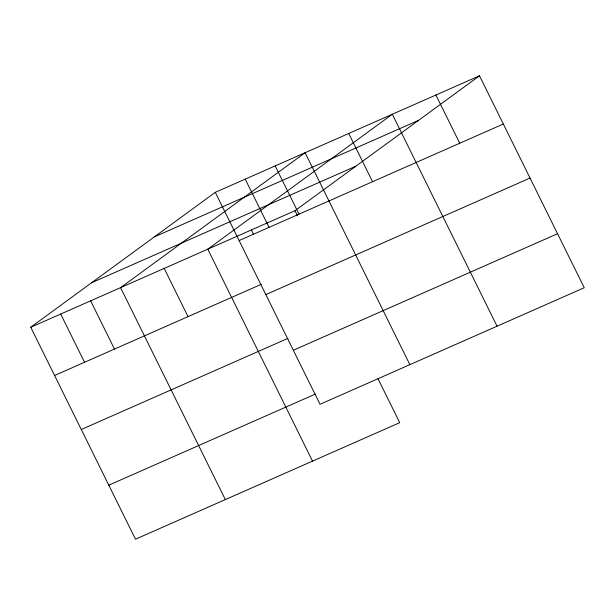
<?xml version="1.0" encoding="UTF-8"?>
<svg xmlns="http://www.w3.org/2000/svg" width="615" height="615" viewBox="0 0 615 615"><rect width="100%" height="100%" fill="white"/><g stroke="black" fill="none" stroke-linecap="round" stroke-linejoin="round"><path stroke-width="0.92" d="M378.025 378.771L399.719 422.666L135.5 539.201L30.75 327.257L215.281 192.334L479.5 75.799L584.25 287.743L320.031 404.278L215.281 192.334M30.75 327.257L294.969 210.722L479.5 75.799M154.388 236.86L418.607 120.325M91.643 282.739L355.862 166.196M239.12 240.565L503.339 124.022M54.589 375.488L261.26 284.33M265.818 294.593L530.038 178.05M81.288 429.516L287.958 338.358M293.332 350.258L557.551 233.715M108.801 485.181L315.472 394.023M435.904 95.025L459.743 143.257M497.058 326.196L392.309 114.252L207.778 249.175L312.528 461.119M348.713 133.486L372.552 181.717M409.867 364.657L305.117 152.712L120.586 287.636L225.336 499.58M275.174 165.919L299.005 214.151M294.969 210.722L297.522 215.888M245.224 179.126L269.062 227.358M251.374 229.949L253.503 234.254M164.182 268.409L188.021 316.64M90.643 300.843L114.475 349.074M60.693 314.05L84.532 362.281"/></g></svg>
